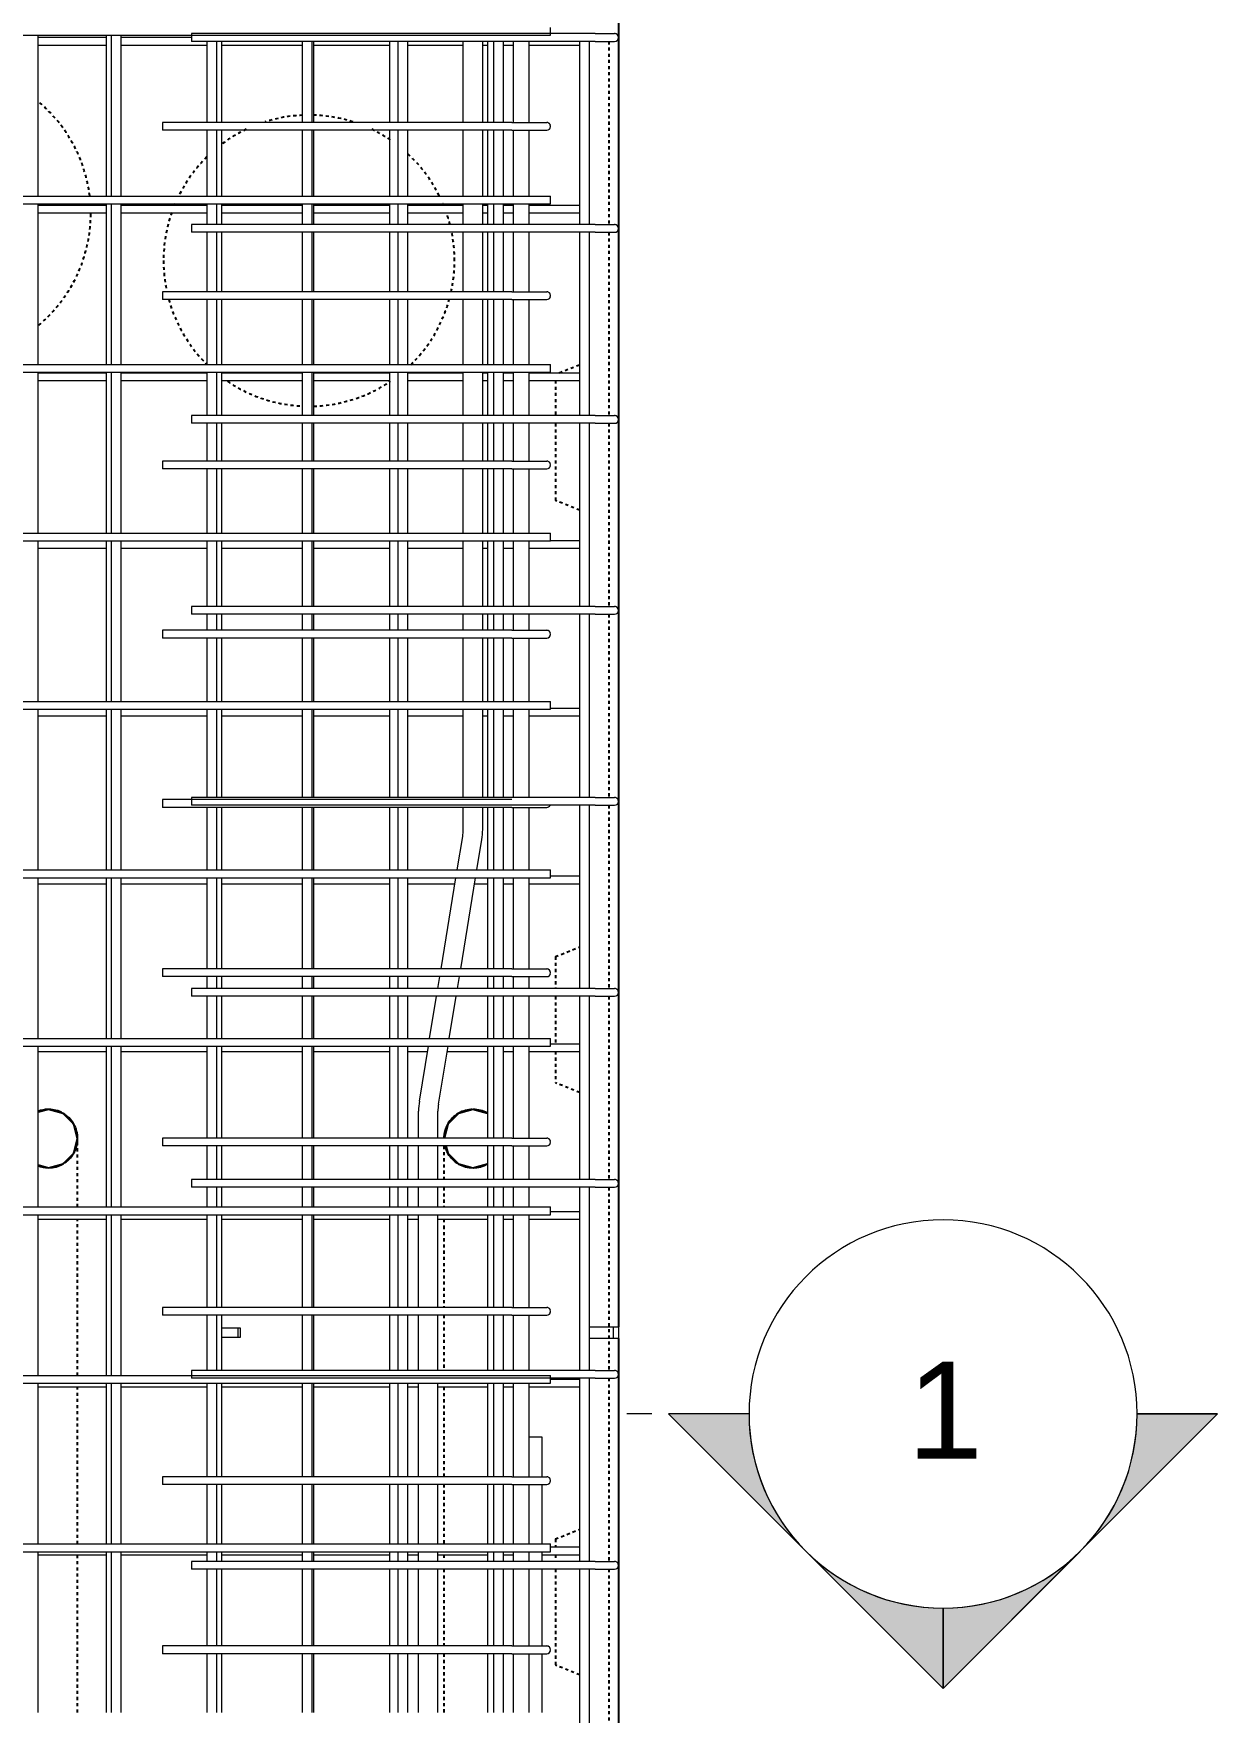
# Model space of a CAD drawing. Header units: millimetres. Extents: x -7118 to 5307, y -2677 to 10400.
# Drawn here: x -3124 to -1904, y -836 to 894 of the extents above; entities that cross this region are included whole.
import ezdxf

# ---------------------------------------------------------------- set-up
doc = ezdxf.new("R2010")
doc.units = ezdxf.units.MM
doc.linetypes.add('Dash', pattern=[6.36, 3.18, -3.18])
for name, color, linetype, lineweight in [('A-GENM', 13, 'Continuous', 18), ('A-WALL', 113, 'Continuous', 25), ('A-WALL-HDLN', 110, 'Dash', 25), ('G-ANNO-SYMB', 111, 'Continuous', 9), ('S-RBAR', 171, 'Continuous', 18)]:
    doc.layers.add(name, color=color, linetype=linetype, lineweight=lineweight)
doc.styles.add('Arial', font='arial.ttf', dxfattribs={"height": 100})

# ---------------------------------------------------------------- blocks, each defined once
blk = doc.blocks.new('RR spread anchor face based - RR-SA-2_5-150-V1-Elevation Front 1')
at = {"layer": 'A-GENM'}
for p, q in [((-2930, 6755), (-2913.7, 6755)), ((-2913.7, 6755), (-2911.2, 6755)), ((-2913.7, 6755), (-2913.7, 6745)), ((-2911.2, 6755), (-2911.2, 6745)), ((-2913.7, 6745), (-2930, 6745)), ((-2911.2, 6745), (-2913.7, 6745))]:
    blk.add_line(p, q, dxfattribs=at)
blk = doc.blocks.new('RR spread anchor face based - RR-SA-4_0-320-1726835-Elevation Front 1')
at = {"layer": 'A-GENM'}
for p, q in [((-2551.2, 6756), (-2526.2, 6756)), ((-2526.2, 6756), (-2521.2, 6756)), ((-2526.2, 6744), (-2526.2, 6756)), ((-2521.2, 6756), (-2521.2, 6744)), ((-2526.2, 6744), (-2551.2, 6744)), ((-2521.2, 6744), (-2526.2, 6744))]:
    blk.add_line(p, q, dxfattribs=at)
blk = doc.blocks.new('Detail View - M_Section Head - Filled SHOP DWG-1002450-Elevation Front 1')
at = {"layer": 'G-ANNO-SYMB'}
h = blk.add_hatch(color=256, dxfattribs=at)
edge = h.paths.add_edge_path()
edge.add_line((-2469.6, -528.7), (-2386.7, -528.7))
edge.add_arc((-2186.7, -528.7), 200, 180, 225)
edge.add_line((-2328.2, -670.1), (-2469.6, -528.7))
h = blk.add_hatch(color=256, dxfattribs=at)
edge = h.paths.add_edge_path()
edge.add_line((-1903.9, -528.7), (-2045.3, -670.1))
edge.add_arc((-2186.7, -528.7), 200, 315, 360)
edge.add_line((-1986.7, -528.7), (-1903.9, -528.7))
h = blk.add_hatch(color=256, dxfattribs=at)
edge = h.paths.add_edge_path()
edge.add_line((-2186.7, -811.5), (-2328.2, -670.1))
edge.add_arc((-2186.7, -528.7), 200, 225, 270)
edge.add_line((-2186.7, -728.7), (-2186.7, -811.5))
h = blk.add_hatch(color=256, dxfattribs=at)
edge = h.paths.add_edge_path()
edge.add_line((-2186.7, -811.5), (-2186.7, -728.7))
edge.add_arc((-2186.7, -528.7), 200, 270, 315)
edge.add_line((-2045.3, -670.1), (-2186.7, -811.5))
for p, q in [((-2186.7, -811.5), (-2469.6, -528.7)), ((-2386.7, -528.7), (-2469.6, -528.7)), ((-2469.6, -528.7), (-2328.2, -670.1)), ((-2386.7, -528.7), (-2469.6, -528.7)), ((-2186.7, -811.5), (-1903.9, -528.7)), ((-2045.3, -670.1), (-1903.9, -528.7)), ((-1986.7, -528.7), (-1903.9, -528.7)), ((-1903.9, -528.7), (-1986.7, -528.7)), ((-2328.2, -670.1), (-2186.7, -811.5)), ((-2186.7, -811.5), (-2045.3, -670.1)), ((-2186.7, -728.7), (-2186.7, -811.5)), ((-2186.7, -811.5), (-2186.7, -728.7))]:
    blk.add_line(p, q, dxfattribs=at)
for start, end in [(360, 180), (180, 360), (180, 225), (315, 0), (225, 270), (270, 315)]:
    blk.add_arc((-2186.7, -528.7), 200, start, end, dxfattribs=at)

msp = doc.modelspace()

# ---------------------------------------------------------------- linework, layer by layer
at = {"layer": 'A-WALL'}
for p, q in [((-2521.19617, 2199), (-2521.19617, -439)), ((-3108.69617, -215), (-3119.41239, -217.87903)), ((-2656.26526, -218.97947), (-2671.19617, -215)), ((-3119.41239, -272.14385), (-3108.69617, -275)), ((-2671.19617, -275), (-2656.16166, -270.96081)), ((-2521.19617, -451), (-2521.19617, -1395))]:
    msp.add_line(p, q, dxfattribs=at)
at = {"layer": 'A-WALL', "flags": 128}
for points in [[(-3078.69617, -245), (-3082.73536, -229.96549), (-3093.76526, -218.97947), (-3108.69617, -215)], [(-2671.19617, -215), (-2686.23068, -219.03919), (-2697.2167, -230.06909), (-2701.07075, -244.52941)], [(-3108.69617, -275), (-3093.66166, -270.96081), (-3082.67564, -259.93091), (-3078.69617, -245)], [(-3078.69617, -250.06082), (-3078.69617, -245.13838), (-3078.69617, -245)], [(-2699.17331, -252.52941), (-2697.15698, -260.03451), (-2686.12708, -271.02053), (-2671.19617, -275)]]:
    msp.add_lwpolyline(points, dxfattribs=at)
at = {"layer": 'A-WALL'}
for centre, start, end in [((-3108.69617, -245), 90.72252687, 111.11914836), ((-3108.69617, -245), 61.01869337, 89.26639009), ((-3108.69617, -245), 30.83105155, 59.6045335), ((-2671.19617, -245), 120.83030229, 149.6053058), ((-2671.19617, -245), 90.72252687, 119.42229601), ((-2671.19617, -245), 61.01869337, 89.26639009), ((-3108.69617, -245), 0.3777518, 29.77056829), ((-2671.19617, -245), 150.6727618, 179.09089334), ((-3108.69617, -245), 330.71898335, 359.57221129), ((-2671.19617, -245), 195, 209.72326815), ((-3108.69617, -245), 248.88085164, 269.26797703), ((-3108.69617, -245), 270.72093746, 299.42390155), ((-3108.69617, -245), 300.81202935, 329.6241405), ((-2671.19617, -245), 210.81300667, 239.62313313), ((-2671.19617, -245), 241.01713814, 269.26797703), ((-2671.19617, -245), 270.72093746, 299.42390155)]:
    msp.add_arc(centre, 30, start, end, dxfattribs=at)
at = {"layer": 'A-WALL-HDLN'}
for p, q in [((-2531.19875, 885.55556), (-2531.19875, 696.77778)), ((-2531.19875, 688.77778), (-2531.19875, 500)), ((-2582.20579, 544.09615), (-2561.19617, 552.5)), ((-2586.19617, 536.09615), (-2586.19617, 500)), ((-2586.19617, 492), (-2586.19617, 412.5)), ((-2531.19875, 492), (-2531.19875, 303.22222)), ((-2561.19617, 402.5), (-2586.19617, 412.5)), ((-2531.19875, 295.22222), (-2531.19875, 106.44444)), ((-2531.19875, 98.44444), (-2531.19875, -90.33333)), ((-2586.19617, -57.5), (-2561.19617, -47.5)), ((-2586.19617, -57.5), (-2586.19617, -90.33333)), ((-2586.19617, -98.33333), (-2586.19617, -147.21154)), ((-2531.19875, -98.33333), (-2531.19875, -287.11111)), ((-2586.19617, -155.21154), (-2586.19617, -187.5)), ((-2561.19617, -197.5), (-2586.19617, -187.5)), ((-2531.19875, -295.11111), (-2531.19875, -483.88889)), ((-3078.69617, -489.01923), (-3078.69617, -328.03846)), ((-2701.19617, -335), (-2701.19617, -418.94118)), ((-2701.19617, -426.94118), (-2701.19617, -483.88889)), ((-3078.69617, -662.61538), (-3078.69617, -500.86538)), ((-2701.19617, -500.86538), (-2701.19617, -593.35294)), ((-2531.19875, -491.88889), (-2531.19875, -680.66667)), ((-2701.19617, -601.35294), (-2701.19617, -662.61538)), ((-2586.19617, -657.5), (-2561.19617, -647.5)), ((-3078.69617, -836.21154), (-3078.69617, -673.69231)), ((-2701.19617, -673.69231), (-2701.19617, -680.66667)), ((-2586.19617, -657.5), (-2586.19617, -665.69231)), ((-2586.19617, -673.69231), (-2586.19617, -680.66667)), ((-2701.19617, -688.66667), (-2701.19617, -767.76471)), ((-2586.19617, -688.66667), (-2586.19617, -787.5)), ((-2531.19875, -688.66667), (-2531.19875, -877.44444)), ((-2701.19617, -775.76471), (-2701.19617, -836.21154)), ((-2561.19617, -797.5), (-2586.19617, -787.5))]:
    msp.add_line(p, q, dxfattribs=at)
at = {"layer": 'A-WALL-HDLN', "flags": 128}
for points in [[(-3078.69617, -315.42308), (-3078.69617, -308.13961), (-3078.69617, -283.7275), (-3078.69617, -263.98882), (-3078.69617, -250.72272), (-3078.69617, -250.06314)], [(-2701.19617, -252.52941), (-2701.19617, -261.03291), (-2701.19617, -279.70613), (-2701.19617, -287.11111)], [(-2701.19617, -295.11111), (-2701.19617, -303.41931), (-2701.19617, -315.42308)], [(-2701.19617, -328.03846), (-2701.19617, -330.01104), (-2701.19617, -335)]]:
    msp.add_lwpolyline(points, dxfattribs=at)
at = {"layer": 'A-WALL-HDLN'}
for centre, start, end in [((-3215.17501, 708.12044), 6.96757255, 49.97491665), ((-2840.17501, 659.59764), 92.57183601, 107.54787353), ((-2840.17501, 659.59764), 72.45212647, 88.11809244), ((-2840.17501, 659.59764), 115.55584767, 127.16150737), ((-2840.17501, 659.59764), 55.98108874, 64.44415233), ((-2840.17501, 659.59764), 134.56314405, 153.50101972), ((-2840.17501, 659.59764), 26.49898028, 47.03641865), ((-3215.17501, 708.12044), 3.4010772, 3.87660991), ((-2840.17501, 659.59764), 160.64535217, 180), ((-2840.17501, 659.59764), 156.81803122, 157.32834068), ((-2840.17501, 659.59764), 22.67165932, 23.18196878), ((-2840.17501, 659.59764), 14.36530253, 19.35464783), ((-3215.17501, 708.12044), 310.02508335, 0), ((-3215.17501, 708.12044), 0, 0.31011455), ((-2840.17501, 659.59764), 0, 11.27433988), ((-2840.17501, 659.59764), 180, 192.39021154), ((-2840.17501, 659.59764), 347.60978846, 0), ((-2840.17501, 659.59764), 195.5163635, 225.43685595), ((-2840.17501, 659.59764), 314.38715209, 344.4836365), ((-2840.17501, 659.59764), 235.9713183, 267.42816399), ((-2840.17501, 659.59764), 271.88190756, 304.01891126)]:
    msp.add_arc(centre, 150, start, end, dxfattribs=at)
at = {"layer": 'G-ANNO-SYMB'}
msp.add_line((-2486.73484, -528.69153), (-2512.47038, -528.69153), dxfattribs=at)
at = {"layer": 'S-RBAR'}
for p, q in [((-2591.19617, 891.75), (-2591.19617, 899.75)), ((-4226.19617, 891.75), (-2591.19617, 891.75)), ((-3119.41239, 726.15385), (-3119.41239, 891.75)), ((-3119.41239, 889.75), (-3049.08468, 889.75)), ((-3049.08468, 726.15385), (-3049.08468, 891.75)), ((-3043.84113, 726.15385), (-3043.84113, 891.75)), ((-3033.84113, 726.15385), (-3033.84113, 891.75)), ((-3033.84113, 889.75), (-2961.19617, 889.75)), ((-2545.19617, 893.55556), (-2961.19617, 893.55556)), ((-2961.19617, 893.55556), (-2961.19617, 885.55556)), ((-2545.19617, 885.55556), (-2961.19617, 885.55556)), ((-2945.33627, 801.94118), (-2945.33627, 885.55556)), ((-2935.33627, 801.94118), (-2935.33627, 885.55556)), ((-2930.00698, 801.94118), (-2930.00698, 885.55556)), ((-2846.83141, 801.94118), (-2846.83141, 885.55556)), ((-2836.83141, 801.94118), (-2836.83141, 885.55556)), ((-2835.30428, 801.94118), (-2835.30428, 885.55556)), ((-2756.85157, 801.94118), (-2756.85157, 885.55556)), ((-2748.32656, 801.94118), (-2748.32656, 885.55556)), ((-2738.32656, 801.94118), (-2738.32656, 885.55556)), ((-2681.19617, 801.94118), (-2681.19617, 885.55556)), ((-2661.19617, 801.94118), (-2661.19617, 885.55556)), ((-2655.89887, 801.94118), (-2655.89887, 885.55556)), ((-2649.8217, 801.94118), (-2649.8217, 885.55556)), ((-2639.8217, 801.94118), (-2639.8217, 885.55556)), ((-2629.45036, 801.94118), (-2629.45036, 885.55556)), ((-2613.45036, 801.94118), (-2613.45036, 885.55556)), ((-2561.19617, 696.77778), (-2561.19617, 885.55556)), ((-2551.19617, 696.77778), (-2551.19617, 885.55556)), ((-2545.19617, 893.55556), (-2525.19617, 893.55556)), ((-2545.19617, 885.55556), (-2525.19617, 885.55556)), ((-3119.41239, 881.75), (-3049.08468, 881.75)), ((-3033.84113, 881.75), (-2945.33627, 881.75)), ((-2930.00698, 881.75), (-2846.83141, 881.75)), ((-2835.30428, 881.75), (-2756.85157, 881.75)), ((-2738.32656, 881.75), (-2681.19617, 881.75)), ((-2661.19617, 881.75), (-2655.89887, 881.75)), ((-2639.8217, 881.75), (-2629.45036, 881.75)), ((-2613.45036, 881.75), (-2561.19617, 881.75)), ((-2631.19617, 801.94118), (-2991.19617, 801.94118)), ((-2991.19617, 801.94118), (-2991.19617, 793.94118)), ((-2631.19617, 801.94118), (-2595.19617, 801.94118)), ((-2631.19617, 793.94118), (-2991.19617, 793.94118)), ((-2945.33627, 726.15385), (-2945.33627, 793.94118)), ((-2935.33627, 726.15385), (-2935.33627, 793.94118)), ((-2930.00698, 726.15385), (-2930.00698, 793.94118)), ((-2846.83141, 726.15385), (-2846.83141, 793.94118)), ((-2836.83141, 726.15385), (-2836.83141, 793.94118)), ((-2835.30428, 726.15385), (-2835.30428, 793.94118)), ((-2756.85157, 726.15385), (-2756.85157, 793.94118)), ((-2748.32656, 726.15385), (-2748.32656, 793.94118)), ((-2738.32656, 726.15385), (-2738.32656, 793.94118)), ((-2681.19617, 726.15385), (-2681.19617, 793.94118)), ((-2661.19617, 726.15385), (-2661.19617, 793.94118)), ((-2655.89887, 726.15385), (-2655.89887, 793.94118)), ((-2649.8217, 726.15385), (-2649.8217, 793.94118)), ((-2639.8217, 726.15385), (-2639.8217, 793.94118)), ((-2631.19617, 793.94118), (-2595.19617, 793.94118)), ((-2629.45036, 726.15385), (-2629.45036, 793.48108)), ((-2613.45036, 726.15385), (-2613.45036, 793.48108)), ((-4226.19617, 726.15385), (-2591.19617, 726.15385)), ((-4226.19617, 718.15385), (-2591.19617, 718.15385)), ((-3119.41239, 552.55769), (-3119.41239, 718.15385)), ((-3119.41239, 716.92308), (-3049.08468, 716.92308)), ((-3049.08468, 552.55769), (-3049.08468, 718.15385)), ((-3043.84113, 552.55769), (-3043.84113, 718.15385)), ((-3033.84113, 552.55769), (-3033.84113, 718.15385)), ((-3033.84113, 716.92308), (-2945.33627, 716.92308)), ((-2945.33627, 696.77778), (-2945.33627, 718.15385)), ((-2935.33627, 696.77778), (-2935.33627, 718.15385)), ((-2930.00698, 696.77778), (-2930.00698, 718.15385)), ((-2930.00698, 716.92308), (-2846.83141, 716.92308)), ((-2846.83141, 696.77778), (-2846.83141, 718.15385)), ((-2836.83141, 696.77778), (-2836.83141, 718.15385)), ((-2835.30428, 696.77778), (-2835.30428, 718.15385)), ((-2835.30428, 716.92308), (-2756.85157, 716.92308)), ((-2756.85157, 696.77778), (-2756.85157, 718.15385)), ((-2748.32656, 696.77778), (-2748.32656, 718.15385)), ((-2738.32656, 696.77778), (-2738.32656, 718.15385)), ((-2738.32656, 716.92308), (-2681.19617, 716.92308)), ((-2681.19617, 696.77778), (-2681.19617, 718.15385)), ((-2661.19617, 696.77778), (-2661.19617, 718.15385)), ((-2661.19617, 716.92308), (-2655.89887, 716.92308)), ((-2655.89887, 696.77778), (-2655.89887, 718.15385)), ((-2649.8217, 696.77778), (-2649.8217, 718.15385)), ((-2639.8217, 696.77778), (-2639.8217, 718.15385)), ((-2639.8217, 716.92308), (-2629.45036, 716.92308)), ((-2629.45036, 696.77778), (-2629.45036, 718.15385)), ((-2613.45036, 696.77778), (-2613.45036, 718.15385)), ((-2613.45036, 716.92308), (-2561.19617, 716.92308)), ((-2591.19617, 718.15385), (-2591.19617, 726.15385)), ((-3119.41239, 708.92308), (-3049.08468, 708.92308)), ((-3033.84113, 708.92308), (-2945.33627, 708.92308)), ((-2545.19617, 696.77778), (-2961.19617, 696.77778)), ((-2961.19617, 696.77778), (-2961.19617, 688.77778)), ((-2930.00698, 708.92308), (-2846.83141, 708.92308)), ((-2835.30428, 708.92308), (-2756.85157, 708.92308)), ((-2738.32656, 708.92308), (-2681.19617, 708.92308)), ((-2661.19617, 708.92308), (-2655.89887, 708.92308)), ((-2639.8217, 708.92308), (-2629.45036, 708.92308)), ((-2613.45036, 708.92308), (-2561.19617, 708.92308)), ((-2545.19617, 696.77778), (-2525.19617, 696.77778)), ((-2545.19617, 688.77778), (-2961.19617, 688.77778)), ((-2945.33627, 627.52941), (-2945.33627, 688.77778)), ((-2935.33627, 627.52941), (-2935.33627, 688.77778)), ((-2930.00698, 627.52941), (-2930.00698, 688.77778)), ((-2846.83141, 627.52941), (-2846.83141, 688.77778)), ((-2836.83141, 627.52941), (-2836.83141, 688.77778)), ((-2835.30428, 627.52941), (-2835.30428, 688.77778)), ((-2756.85157, 627.52941), (-2756.85157, 688.77778)), ((-2748.32656, 627.52941), (-2748.32656, 688.77778)), ((-2738.32656, 627.52941), (-2738.32656, 688.77778)), ((-2681.19617, 627.52941), (-2681.19617, 688.77778)), ((-2661.19617, 627.52941), (-2661.19617, 688.77778)), ((-2655.89887, 627.52941), (-2655.89887, 688.77778)), ((-2649.8217, 627.52941), (-2649.8217, 688.77778)), ((-2639.8217, 627.52941), (-2639.8217, 688.77778)), ((-2629.45036, 627.52941), (-2629.45036, 688.77778)), ((-2613.45036, 627.52941), (-2613.45036, 688.77778)), ((-2561.19617, 500), (-2561.19617, 688.77778)), ((-2551.19617, 500), (-2551.19617, 688.77778)), ((-2545.19617, 688.77778), (-2525.19617, 688.77778)), ((-2631.19617, 627.52941), (-2991.19617, 627.52941)), ((-2991.19617, 627.52941), (-2991.19617, 619.52941)), ((-2631.19617, 627.52941), (-2595.19617, 627.52941)), ((-2631.19617, 619.52941), (-2991.19617, 619.52941)), ((-2945.33627, 552.55769), (-2945.33627, 619.52941)), ((-2935.33627, 552.55769), (-2935.33627, 619.52941)), ((-2930.00698, 552.55769), (-2930.00698, 619.52941)), ((-2846.83141, 552.55769), (-2846.83141, 619.52941)), ((-2836.83141, 552.55769), (-2836.83141, 619.52941)), ((-2835.30428, 552.55769), (-2835.30428, 619.52941)), ((-2756.85157, 552.55769), (-2756.85157, 619.52941)), ((-2748.32656, 552.55769), (-2748.32656, 619.52941)), ((-2738.32656, 552.55769), (-2738.32656, 619.52941)), ((-2681.19617, 552.55769), (-2681.19617, 619.52941)), ((-2661.19617, 552.55769), (-2661.19617, 619.52941)), ((-2655.89887, 552.55769), (-2655.89887, 619.52941)), ((-2649.8217, 552.55769), (-2649.8217, 619.52941)), ((-2639.8217, 552.55769), (-2639.8217, 619.52941)), ((-2631.19617, 619.52941), (-2595.19617, 619.52941)), ((-2629.45036, 552.55769), (-2629.45036, 619.52941)), ((-2613.45036, 552.55769), (-2613.45036, 619.52941)), ((-4226.19617, 552.55769), (-2591.19617, 552.55769)), ((-4226.19617, 544.55769), (-2591.19617, 544.55769)), ((-3119.41239, 378.96154), (-3119.41239, 544.55769)), ((-3119.41239, 544.09615), (-3049.08468, 544.09615)), ((-3049.08468, 378.96154), (-3049.08468, 544.55769)), ((-3043.84113, 378.96154), (-3043.84113, 544.55769)), ((-3033.84113, 378.96154), (-3033.84113, 544.55769)), ((-3033.84113, 544.09615), (-2945.33627, 544.09615)), ((-2945.33627, 500), (-2945.33627, 544.55769)), ((-2935.33627, 500), (-2935.33627, 544.55769)), ((-2930.00698, 500), (-2930.00698, 544.55769)), ((-2930.00698, 544.09615), (-2846.83141, 544.09615)), ((-2846.83141, 500), (-2846.83141, 544.55769)), ((-2836.83141, 500), (-2836.83141, 544.55769)), ((-2835.30428, 500), (-2835.30428, 544.55769)), ((-2835.30428, 544.09615), (-2756.85157, 544.09615)), ((-2756.85157, 500), (-2756.85157, 544.55769)), ((-2748.32656, 500), (-2748.32656, 544.55769)), ((-2738.32656, 500), (-2738.32656, 544.55769)), ((-2738.32656, 544.09615), (-2681.19617, 544.09615)), ((-2681.19617, 500), (-2681.19617, 544.55769)), ((-2661.19617, 500), (-2661.19617, 544.55769)), ((-2661.19617, 544.09615), (-2655.89887, 544.09615)), ((-2655.89887, 500), (-2655.89887, 544.55769)), ((-2649.8217, 500), (-2649.8217, 544.55769)), ((-2639.8217, 500), (-2639.8217, 544.55769)), ((-2639.8217, 544.09615), (-2629.45036, 544.09615)), ((-2629.45036, 500), (-2629.45036, 544.55769)), ((-2613.45036, 500), (-2613.45036, 544.55769)), ((-2613.45036, 544.09615), (-2561.19617, 544.09615)), ((-2591.19617, 544.55769), (-2591.19617, 552.55769)), ((-3119.41239, 536.09615), (-3049.08468, 536.09615)), ((-3033.84113, 536.09615), (-2945.33627, 536.09615)), ((-2930.00698, 536.09615), (-2846.83141, 536.09615)), ((-2835.30428, 536.09615), (-2756.85157, 536.09615)), ((-2738.32656, 536.09615), (-2681.19617, 536.09615)), ((-2661.19617, 536.09615), (-2655.89887, 536.09615)), ((-2639.8217, 536.09615), (-2629.45036, 536.09615)), ((-2613.45036, 536.09615), (-2561.19617, 536.09615)), ((-2545.19617, 500), (-2961.19617, 500)), ((-2961.19617, 500), (-2961.19617, 492)), ((-2545.19617, 492), (-2961.19617, 492)), ((-2945.33627, 453.11765), (-2945.33627, 492)), ((-2935.33627, 453.11765), (-2935.33627, 492)), ((-2930.00698, 453.11765), (-2930.00698, 492)), ((-2846.83141, 453.11765), (-2846.83141, 492)), ((-2836.83141, 453.11765), (-2836.83141, 492)), ((-2835.30428, 453.11765), (-2835.30428, 492)), ((-2756.85157, 453.11765), (-2756.85157, 492)), ((-2748.32656, 453.11765), (-2748.32656, 492)), ((-2738.32656, 453.11765), (-2738.32656, 492)), ((-2681.19617, 453.11765), (-2681.19617, 492)), ((-2661.19617, 453.11765), (-2661.19617, 492)), ((-2655.89887, 453.11765), (-2655.89887, 492)), ((-2649.8217, 453.11765), (-2649.8217, 492)), ((-2639.8217, 453.11765), (-2639.8217, 492)), ((-2629.45036, 453.11765), (-2629.45036, 492)), ((-2613.45036, 453.11765), (-2613.45036, 492)), ((-2561.19617, 303.22222), (-2561.19617, 492)), ((-2551.19617, 303.22222), (-2551.19617, 492)), ((-2545.19617, 500), (-2525.19617, 500)), ((-2545.19617, 492), (-2525.19617, 492)), ((-2631.19617, 453.11765), (-2991.19617, 453.11765)), ((-2991.19617, 453.11765), (-2991.19617, 445.11765)), ((-2631.19617, 453.11765), (-2595.19617, 453.11765)), ((-2631.19617, 445.11765), (-2991.19617, 445.11765)), ((-2945.33627, 378.96154), (-2945.33627, 445.11765)), ((-2935.33627, 378.96154), (-2935.33627, 445.11765)), ((-2930.00698, 378.96154), (-2930.00698, 445.11765)), ((-2846.83141, 378.96154), (-2846.83141, 445.11765)), ((-2836.83141, 378.96154), (-2836.83141, 445.11765)), ((-2835.30428, 378.96154), (-2835.30428, 445.11765)), ((-2756.85157, 378.96154), (-2756.85157, 445.11765)), ((-2748.32656, 378.96154), (-2748.32656, 445.11765)), ((-2738.32656, 378.96154), (-2738.32656, 445.11765)), ((-2681.19617, 378.96154), (-2681.19617, 445.11765)), ((-2661.19617, 378.96154), (-2661.19617, 445.11765)), ((-2655.89887, 378.96154), (-2655.89887, 445.11765)), ((-2649.8217, 378.96154), (-2649.8217, 445.11765)), ((-2639.8217, 378.96154), (-2639.8217, 445.11765)), ((-2631.19617, 445.11765), (-2595.19617, 445.11765)), ((-2629.45036, 378.96154), (-2629.45036, 445.11765)), ((-2613.45036, 378.96154), (-2613.45036, 445.11765)), ((-4226.19617, 378.96154), (-2591.19617, 378.96154)), ((-4226.19617, 370.96154), (-2591.19617, 370.96154)), ((-3119.41239, 205.36538), (-3119.41239, 370.96154)), ((-3119.41239, 363.26923), (-3049.08468, 363.26923)), ((-3049.08468, 205.36538), (-3049.08468, 370.96154)), ((-3043.84113, 205.36538), (-3043.84113, 370.96154)), ((-3033.84113, 205.36538), (-3033.84113, 370.96154)), ((-3033.84113, 363.26923), (-2945.33627, 363.26923)), ((-2945.33627, 303.22222), (-2945.33627, 370.96154)), ((-2935.33627, 303.22222), (-2935.33627, 370.96154)), ((-2930.00698, 303.22222), (-2930.00698, 370.96154)), ((-2930.00698, 363.26923), (-2846.83141, 363.26923)), ((-2846.83141, 303.22222), (-2846.83141, 370.96154)), ((-2836.83141, 303.22222), (-2836.83141, 370.96154)), ((-2835.30428, 303.22222), (-2835.30428, 370.96154)), ((-2835.30428, 363.26923), (-2756.85157, 363.26923)), ((-2756.85157, 303.22222), (-2756.85157, 370.96154)), ((-2748.32656, 303.22222), (-2748.32656, 370.96154)), ((-2738.32656, 303.22222), (-2738.32656, 370.96154)), ((-2738.32656, 363.26923), (-2681.19617, 363.26923)), ((-2681.19617, 303.22222), (-2681.19617, 370.96154)), ((-2661.19617, 303.22222), (-2661.19617, 370.96154)), ((-2661.19617, 363.26923), (-2655.89887, 363.26923)), ((-2655.89887, 303.22222), (-2655.89887, 370.96154)), ((-2649.8217, 303.22222), (-2649.8217, 370.96154)), ((-2639.8217, 303.22222), (-2639.8217, 370.96154)), ((-2639.8217, 363.26923), (-2629.45036, 363.26923)), ((-2629.45036, 303.22222), (-2629.45036, 370.96154)), ((-2613.45036, 303.22222), (-2613.45036, 370.96154)), ((-2613.45036, 363.26923), (-2561.19617, 363.26923)), ((-2591.19617, 370.96154), (-2591.19617, 378.96154)), ((-2591.19617, 371.26923), (-2561.19617, 371.26923)), ((-2545.19617, 303.22222), (-2961.19617, 303.22222)), ((-2961.19617, 303.22222), (-2961.19617, 295.22222)), ((-2545.19617, 295.22222), (-2961.19617, 295.22222)), ((-2945.33627, 278.70588), (-2945.33627, 295.22222)), ((-2935.33627, 278.70588), (-2935.33627, 295.22222)), ((-2930.00698, 278.70588), (-2930.00698, 295.22222)), ((-2846.83141, 278.70588), (-2846.83141, 295.22222)), ((-2836.83141, 278.70588), (-2836.83141, 295.22222)), ((-2835.30428, 278.70588), (-2835.30428, 295.22222)), ((-2756.85157, 278.70588), (-2756.85157, 295.22222)), ((-2748.32656, 278.70588), (-2748.32656, 295.22222)), ((-2738.32656, 278.70588), (-2738.32656, 295.22222)), ((-2681.19617, 278.70588), (-2681.19617, 295.22222)), ((-2661.19617, 278.70588), (-2661.19617, 295.22222)), ((-2655.89887, 278.70588), (-2655.89887, 295.22222)), ((-2649.8217, 278.70588), (-2649.8217, 295.22222)), ((-2639.8217, 278.70588), (-2639.8217, 295.22222)), ((-2629.45036, 278.70588), (-2629.45036, 295.22222)), ((-2613.45036, 278.70588), (-2613.45036, 295.22222)), ((-2561.19617, 106.44444), (-2561.19617, 295.22222)), ((-2551.19617, 106.44444), (-2551.19617, 295.22222)), ((-2545.19617, 303.22222), (-2525.19617, 303.22222)), ((-2545.19617, 295.22222), (-2525.19617, 295.22222)), ((-2631.19617, 278.70588), (-2991.19617, 278.70588)), ((-2991.19617, 278.70588), (-2991.19617, 270.70588)), ((-2631.19617, 278.70588), (-2595.19617, 278.70588)), ((-2631.19617, 270.70588), (-2991.19617, 270.70588)), ((-2945.33627, 205.36538), (-2945.33627, 270.70588)), ((-2935.33627, 205.36538), (-2935.33627, 270.70588)), ((-2930.00698, 205.36538), (-2930.00698, 270.70588)), ((-2846.83141, 205.36538), (-2846.83141, 270.70588)), ((-2836.83141, 205.36538), (-2836.83141, 270.70588)), ((-2835.30428, 205.36538), (-2835.30428, 270.70588)), ((-2756.85157, 205.36538), (-2756.85157, 270.70588)), ((-2748.32656, 205.36538), (-2748.32656, 270.70588)), ((-2738.32656, 205.36538), (-2738.32656, 270.70588)), ((-2681.19617, 205.36538), (-2681.19617, 270.70588)), ((-2661.19617, 205.36538), (-2661.19617, 270.70588)), ((-2655.89887, 205.36538), (-2655.89887, 270.70588)), ((-2649.8217, 205.36538), (-2649.8217, 270.70588)), ((-2639.8217, 205.36538), (-2639.8217, 270.70588)), ((-2631.19617, 270.70588), (-2595.19617, 270.70588)), ((-2629.45036, 205.36538), (-2629.45036, 270.70588)), ((-2613.45036, 205.36538), (-2613.45036, 270.70588)), ((-4226.19617, 205.36538), (-2591.19617, 205.36538)), ((-4226.19617, 197.36538), (-2591.19617, 197.36538)), ((-3119.41239, 31.76923), (-3119.41239, 197.36538)), ((-3119.41239, 190.44231), (-3049.08468, 190.44231)), ((-3049.08468, 31.76923), (-3049.08468, 197.36538)), ((-3043.84113, 31.76923), (-3043.84113, 197.36538)), ((-3033.84113, 31.76923), (-3033.84113, 197.36538)), ((-3033.84113, 190.44231), (-2945.33627, 190.44231)), ((-2945.33627, 106.44444), (-2945.33627, 197.36538)), ((-2935.33627, 106.44444), (-2935.33627, 197.36538)), ((-2930.00698, 106.44444), (-2930.00698, 197.36538)), ((-2930.00698, 190.44231), (-2846.83141, 190.44231)), ((-2846.83141, 106.44444), (-2846.83141, 197.36538)), ((-2836.83141, 106.44444), (-2836.83141, 197.36538)), ((-2835.30428, 106.44444), (-2835.30428, 197.36538)), ((-2835.30428, 190.44231), (-2756.85157, 190.44231)), ((-2756.85157, 106.44444), (-2756.85157, 197.36538)), ((-2748.32656, 106.44444), (-2748.32656, 197.36538)), ((-2738.32656, 106.44444), (-2738.32656, 197.36538)), ((-2738.32656, 190.44231), (-2681.19617, 190.44231)), ((-2681.19617, 106.44444), (-2681.19617, 197.36538)), ((-2661.19617, 106.44444), (-2661.19617, 197.36538)), ((-2661.19617, 190.44231), (-2655.89887, 190.44231)), ((-2655.89887, 106.44444), (-2655.89887, 197.36538)), ((-2649.8217, 106.44444), (-2649.8217, 197.36538)), ((-2639.8217, 106.44444), (-2639.8217, 197.36538)), ((-2639.8217, 190.44231), (-2629.45036, 190.44231)), ((-2629.45036, 106.44444), (-2629.45036, 197.36538)), ((-2613.45036, 106.44444), (-2613.45036, 197.36538)), ((-2613.45036, 190.44231), (-2561.19617, 190.44231)), ((-2591.19617, 197.36538), (-2591.19617, 205.36538)), ((-2591.19617, 198.44231), (-2561.19617, 198.44231)), ((-2631.19617, 104.29412), (-2991.19617, 104.29412)), ((-2991.19617, 104.29412), (-2991.19617, 96.29412)), ((-2545.19617, 106.44444), (-2961.19617, 106.44444)), ((-2961.19617, 106.44444), (-2961.19617, 98.44444)), ((-2545.19617, 106.44444), (-2525.19617, 106.44444)), ((-2631.19617, 96.29412), (-2991.19617, 96.29412)), ((-2545.19617, 98.44444), (-2961.19617, 98.44444)), ((-2945.33627, 31.76923), (-2945.33627, 96.29412)), ((-2935.33627, 31.76923), (-2935.33627, 96.29412)), ((-2930.00698, 31.76923), (-2930.00698, 96.29412)), ((-2846.83141, 31.76923), (-2846.83141, 96.29412)), ((-2836.83141, 31.76923), (-2836.83141, 96.29412)), ((-2835.30428, 31.76923), (-2835.30428, 96.29412)), ((-2756.85157, 31.76923), (-2756.85157, 96.29412)), ((-2748.32656, 31.76923), (-2748.32656, 96.29412)), ((-2738.32656, 31.76923), (-2738.32656, 96.29412)), ((-2681.19617, 73.54951), (-2681.19617, 96.29412)), ((-2661.19617, 73.54951), (-2661.19617, 96.29412)), ((-2655.89887, 31.76923), (-2655.89887, 96.29412)), ((-2649.8217, 31.76923), (-2649.8217, 96.29412)), ((-2639.8217, 31.76923), (-2639.8217, 96.29412)), ((-2631.19617, 96.29412), (-2595.19617, 96.29412)), ((-2629.45036, 31.76923), (-2629.45036, 96.29412)), ((-2613.45036, 31.76923), (-2613.45036, 96.29412)), ((-2561.19617, -90.33333), (-2561.19617, 98.44444)), ((-2551.19617, -90.33333), (-2551.19617, 98.44444)), ((-2545.19617, 98.44444), (-2525.19617, 98.44444)), ((-2687.44156, 31.76923), (-2681.78827, 66.2736)), ((-2667.17489, 31.76923), (-2662.05143, 63.03987)), ((-4226.19617, 31.76923), (-2591.19617, 31.76923)), ((-4226.19617, 23.76923), (-2591.19617, 23.76923)), ((-3119.41239, -141.82692), (-3119.41239, 23.76923)), ((-3119.41239, 17.61538), (-3049.08468, 17.61538)), ((-3049.08468, -141.82692), (-3049.08468, 23.76923)), ((-3043.84113, -141.82692), (-3043.84113, 23.76923)), ((-3033.84113, -141.82692), (-3033.84113, 23.76923)), ((-3033.84113, 17.61538), (-2945.33627, 17.61538)), ((-2945.33627, -70.11765), (-2945.33627, 23.76923)), ((-2935.33627, -70.11765), (-2935.33627, 23.76923)), ((-2930.00698, -70.11765), (-2930.00698, 23.76923)), ((-2930.00698, 17.61538), (-2846.83141, 17.61538)), ((-2846.83141, -70.11765), (-2846.83141, 23.76923)), ((-2836.83141, -70.11765), (-2836.83141, 23.76923)), ((-2835.30428, -70.11765), (-2835.30428, 23.76923)), ((-2835.30428, 17.61538), (-2756.85157, 17.61538)), ((-2756.85157, -70.11765), (-2756.85157, 23.76923)), ((-2748.32656, -70.11765), (-2748.32656, 23.76923)), ((-2738.32656, -70.11765), (-2738.32656, 23.76923)), ((-2738.32656, 17.61538), (-2689.76056, 17.61538)), ((-2704.13497, -70.11765), (-2688.7523, 23.76923)), ((-2683.8683, -70.11765), (-2668.48563, 23.76923)), ((-2669.4939, 17.61538), (-2655.89887, 17.61538)), ((-2655.89887, -70.11765), (-2655.89887, 23.76923)), ((-2649.8217, -70.11765), (-2649.8217, 23.76923)), ((-2639.8217, -70.11765), (-2639.8217, 23.76923)), ((-2639.8217, 17.61538), (-2629.45036, 17.61538)), ((-2629.45036, -70.11765), (-2629.45036, 23.76923)), ((-2613.45036, -70.11765), (-2613.45036, 23.76923)), ((-2613.45036, 17.61538), (-2561.19617, 17.61538)), ((-2591.19617, 23.76923), (-2591.19617, 31.76923)), ((-2591.19617, 25.61538), (-2561.19617, 25.61538)), ((-2631.19617, -70.11765), (-2991.19617, -70.11765)), ((-2991.19617, -70.11765), (-2991.19617, -78.11765)), ((-2631.19617, -78.11765), (-2991.19617, -78.11765)), ((-2945.33627, -90.33333), (-2945.33627, -78.11765)), ((-2935.33627, -90.33333), (-2935.33627, -78.11765)), ((-2930.00698, -90.33333), (-2930.00698, -78.11765)), ((-2846.83141, -90.33333), (-2846.83141, -78.11765)), ((-2836.83141, -90.33333), (-2836.83141, -78.11765)), ((-2835.30428, -90.33333), (-2835.30428, -78.11765)), ((-2756.85157, -90.33333), (-2756.85157, -78.11765)), ((-2748.32656, -90.33333), (-2748.32656, -78.11765)), ((-2738.32656, -90.33333), (-2738.32656, -78.11765)), ((-2707.44716, -90.33333), (-2705.44571, -78.11765)), ((-2687.18049, -90.33333), (-2685.17904, -78.11765)), ((-2655.89887, -90.33333), (-2655.89887, -78.11765)), ((-2649.8217, -90.33333), (-2649.8217, -78.11765)), ((-2639.8217, -90.33333), (-2639.8217, -78.11765)), ((-2631.19617, -70.11765), (-2595.19617, -70.11765)), ((-2631.19617, -78.11765), (-2595.19617, -78.11765)), ((-2629.45036, -90.33333), (-2629.45036, -78.11765)), ((-2613.45036, -90.33333), (-2613.45036, -78.11765)), ((-2545.19617, -90.33333), (-2961.19617, -90.33333)), ((-2961.19617, -90.33333), (-2961.19617, -98.33333)), ((-2545.19617, -98.33333), (-2961.19617, -98.33333)), ((-2945.33627, -141.82692), (-2945.33627, -98.33333)), ((-2935.33627, -141.82692), (-2935.33627, -98.33333)), ((-2930.00698, -141.82692), (-2930.00698, -98.33333)), ((-2846.83141, -141.82692), (-2846.83141, -98.33333)), ((-2836.83141, -141.82692), (-2836.83141, -98.33333)), ((-2835.30428, -141.82692), (-2835.30428, -98.33333)), ((-2756.85157, -141.82692), (-2756.85157, -98.33333)), ((-2748.32656, -141.82692), (-2748.32656, -98.33333)), ((-2738.32656, -141.82692), (-2738.32656, -98.33333)), ((-2715.884, -141.82692), (-2708.7579, -98.33333)), ((-2695.61733, -141.82692), (-2688.49123, -98.33333)), ((-2655.89887, -141.82692), (-2655.89887, -98.33333)), ((-2649.8217, -141.82692), (-2649.8217, -98.33333)), ((-2639.8217, -141.82692), (-2639.8217, -98.33333)), ((-2629.45036, -141.82692), (-2629.45036, -98.33333)), ((-2613.45036, -141.82692), (-2613.45036, -98.33333)), ((-2561.19617, -287.11111), (-2561.19617, -98.33333)), ((-2551.19617, -287.11111), (-2551.19617, -98.33333)), ((-2545.19617, -90.33333), (-2525.19617, -90.33333)), ((-2545.19617, -98.33333), (-2525.19617, -98.33333)), ((-4226.19617, -141.82692), (-2591.19617, -141.82692)), ((-4226.19617, -149.82692), (-2591.19617, -149.82692)), ((-3119.41239, -315.42308), (-3119.41239, -149.82692)), ((-3119.41239, -155.21154), (-3049.08468, -155.21154)), ((-3049.08468, -315.42308), (-3049.08468, -149.82692)), ((-3043.84113, -315.42308), (-3043.84113, -149.82692)), ((-3033.84113, -315.42308), (-3033.84113, -149.82692)), ((-3033.84113, -155.21154), (-2945.33627, -155.21154)), ((-2945.33627, -244.52941), (-2945.33627, -149.82692)), ((-2935.33627, -244.52941), (-2935.33627, -149.82692)), ((-2930.00698, -244.52941), (-2930.00698, -149.82692)), ((-2930.00698, -155.21154), (-2846.83141, -155.21154)), ((-2846.83141, -244.52941), (-2846.83141, -149.82692)), ((-2836.83141, -244.52941), (-2836.83141, -149.82692)), ((-2835.30428, -244.52941), (-2835.30428, -149.82692)), ((-2835.30428, -155.21154), (-2756.85157, -155.21154)), ((-2756.85157, -244.52941), (-2756.85157, -149.82692)), ((-2748.32656, -244.52941), (-2748.32656, -149.82692)), ((-2738.32656, -244.52941), (-2738.32656, -149.82692)), ((-2738.32656, -155.21154), (-2718.07697, -155.21154)), ((-2726.44091, -206.26017), (-2717.19474, -149.82692)), ((-2706.70407, -209.4939), (-2696.92807, -149.82692)), ((-2697.8103, -155.21154), (-2655.89887, -155.21154)), ((-2655.89887, -244.52941), (-2655.89887, -149.82692)), ((-2649.8217, -244.52941), (-2649.8217, -149.82692)), ((-2639.8217, -244.52941), (-2639.8217, -149.82692)), ((-2639.8217, -155.21154), (-2629.45036, -155.21154)), ((-2629.45036, -244.52941), (-2629.45036, -149.82692)), ((-2613.45036, -244.52941), (-2613.45036, -149.82692)), ((-2613.45036, -155.21154), (-2561.19617, -155.21154)), ((-2591.19617, -149.82692), (-2591.19617, -141.82692)), ((-2591.19617, -147.21154), (-2561.19617, -147.21154)), ((-2727.29617, -244.52941), (-2727.29617, -216.76981)), ((-2707.29617, -244.52941), (-2707.29617, -216.76981)), ((-2631.19617, -244.52941), (-2991.19617, -244.52941)), ((-2991.19617, -244.52941), (-2991.19617, -252.52941)), ((-2631.19617, -252.52941), (-2991.19617, -252.52941)), ((-2945.33627, -287.11111), (-2945.33627, -252.52941)), ((-2935.33627, -287.11111), (-2935.33627, -252.52941)), ((-2930.00698, -287.11111), (-2930.00698, -252.52941)), ((-2846.83141, -287.11111), (-2846.83141, -252.52941)), ((-2836.83141, -287.11111), (-2836.83141, -252.52941)), ((-2835.30428, -287.11111), (-2835.30428, -252.52941)), ((-2756.85157, -287.11111), (-2756.85157, -252.52941)), ((-2748.32656, -287.11111), (-2748.32656, -252.52941)), ((-2738.32656, -287.11111), (-2738.32656, -252.52941)), ((-2727.29617, -287.11111), (-2727.29617, -252.52941)), ((-2707.29617, -287.11111), (-2707.29617, -252.52941)), ((-2655.89887, -287.11111), (-2655.89887, -252.52941)), ((-2649.8217, -287.11111), (-2649.8217, -252.52941)), ((-2639.8217, -287.11111), (-2639.8217, -252.52941)), ((-2631.19617, -244.52941), (-2595.19617, -244.52941)), ((-2631.19617, -252.52941), (-2595.19617, -252.52941)), ((-2629.45036, -287.11111), (-2629.45036, -252.52941)), ((-2613.45036, -287.11111), (-2613.45036, -252.52941)), ((-2545.19617, -287.11111), (-2961.19617, -287.11111)), ((-2961.19617, -287.11111), (-2961.19617, -295.11111)), ((-2545.19617, -287.11111), (-2525.19617, -287.11111)), ((-2545.19617, -295.11111), (-2961.19617, -295.11111)), ((-2945.33627, -315.42308), (-2945.33627, -295.11111)), ((-2935.33627, -315.42308), (-2935.33627, -295.11111)), ((-2930.00698, -315.42308), (-2930.00698, -295.11111)), ((-2846.83141, -315.42308), (-2846.83141, -295.11111)), ((-2836.83141, -315.42308), (-2836.83141, -295.11111)), ((-2835.30428, -315.42308), (-2835.30428, -295.11111)), ((-2756.85157, -315.42308), (-2756.85157, -295.11111)), ((-2748.32656, -315.42308), (-2748.32656, -295.11111)), ((-2738.32656, -315.42308), (-2738.32656, -295.11111)), ((-2727.29617, -315.42308), (-2727.29617, -295.11111)), ((-2707.29617, -315.42308), (-2707.29617, -295.11111)), ((-2655.89887, -315.42308), (-2655.89887, -295.11111)), ((-2649.8217, -315.42308), (-2649.8217, -295.11111)), ((-2639.8217, -315.42308), (-2639.8217, -295.11111)), ((-2629.45036, -315.42308), (-2629.45036, -295.11111)), ((-2613.45036, -315.42308), (-2613.45036, -295.11111)), ((-2561.19617, -483.88889), (-2561.19617, -295.11111)), ((-2551.19617, -483.88889), (-2551.19617, -295.11111)), ((-2545.19617, -295.11111), (-2525.19617, -295.11111)), ((-4226.19617, -315.42308), (-2591.19617, -315.42308)), ((-4226.19617, -323.42308), (-2591.19617, -323.42308)), ((-3119.41239, -489.01923), (-3119.41239, -323.42308)), ((-3119.41239, -328.03846), (-3049.08468, -328.03846)), ((-3049.08468, -489.01923), (-3049.08468, -323.42308)), ((-3043.84113, -489.01923), (-3043.84113, -323.42308)), ((-3033.84113, -489.01923), (-3033.84113, -323.42308)), ((-3033.84113, -328.03846), (-2945.33627, -328.03846)), ((-2945.33627, -418.94118), (-2945.33627, -323.42308)), ((-2935.33627, -418.94118), (-2935.33627, -323.42308)), ((-2930.00698, -418.94118), (-2930.00698, -323.42308)), ((-2930.00698, -328.03846), (-2846.83141, -328.03846)), ((-2846.83141, -418.94118), (-2846.83141, -323.42308)), ((-2836.83141, -418.94118), (-2836.83141, -323.42308)), ((-2835.30428, -418.94118), (-2835.30428, -323.42308)), ((-2835.30428, -328.03846), (-2756.85157, -328.03846)), ((-2756.85157, -418.94118), (-2756.85157, -323.42308)), ((-2748.32656, -418.94118), (-2748.32656, -323.42308)), ((-2738.32656, -418.94118), (-2738.32656, -323.42308)), ((-2738.32656, -328.03846), (-2727.29617, -328.03846)), ((-2727.29617, -418.94118), (-2727.29617, -323.42308)), ((-2707.29617, -418.94118), (-2707.29617, -323.42308)), ((-2707.29617, -328.03846), (-2655.89887, -328.03846)), ((-2655.89887, -418.94118), (-2655.89887, -323.42308)), ((-2649.8217, -418.94118), (-2649.8217, -323.42308)), ((-2639.8217, -418.94118), (-2639.8217, -323.42308)), ((-2639.8217, -328.03846), (-2629.45036, -328.03846)), ((-2629.45036, -418.94118), (-2629.45036, -323.42308)), ((-2613.45036, -418.94118), (-2613.45036, -323.42308)), ((-2613.45036, -328.03846), (-2561.19617, -328.03846)), ((-2591.19617, -323.42308), (-2591.19617, -315.42308)), ((-2591.19617, -320.03846), (-2561.19617, -320.03846)), ((-2631.19617, -418.94118), (-2991.19617, -418.94118)), ((-2991.19617, -418.94118), (-2991.19617, -426.94118)), ((-2631.19617, -426.94118), (-2991.19617, -426.94118)), ((-2945.33627, -483.88889), (-2945.33627, -426.94118)), ((-2935.33627, -483.88889), (-2935.33627, -426.94118)), ((-2930.00698, -483.88889), (-2930.00698, -426.94118)), ((-2846.83141, -483.88889), (-2846.83141, -426.94118)), ((-2836.83141, -483.88889), (-2836.83141, -426.94118)), ((-2835.30428, -483.88889), (-2835.30428, -426.94118)), ((-2756.85157, -483.88889), (-2756.85157, -426.94118)), ((-2748.32656, -483.88889), (-2748.32656, -426.94118)), ((-2738.32656, -483.88889), (-2738.32656, -426.94118)), ((-2727.29617, -483.88889), (-2727.29617, -426.94118)), ((-2707.29617, -483.88889), (-2707.29617, -426.94118)), ((-2655.89887, -483.88889), (-2655.89887, -426.94118)), ((-2649.8217, -483.88889), (-2649.8217, -426.94118)), ((-2639.8217, -483.88889), (-2639.8217, -426.94118)), ((-2631.19617, -418.94118), (-2595.19617, -418.94118)), ((-2631.19617, -426.94118), (-2595.19617, -426.94118)), ((-2629.45036, -483.88889), (-2629.45036, -426.94118)), ((-2613.45036, -483.88889), (-2613.45036, -426.94118)), ((-2545.19617, -483.88889), (-2961.19617, -483.88889)), ((-2961.19617, -483.88889), (-2961.19617, -491.88889)), ((-2545.19617, -483.88889), (-2525.19617, -483.88889)), ((-4226.19617, -489.01923), (-2591.19617, -489.01923)), ((-4226.19617, -497.01923), (-2591.19617, -497.01923)), ((-3119.41239, -662.61538), (-3119.41239, -497.01923)), ((-3119.41239, -500.86538), (-3049.08468, -500.86538)), ((-3049.08468, -662.61538), (-3049.08468, -497.01923)), ((-3043.84113, -662.61538), (-3043.84113, -497.01923)), ((-3033.84113, -662.61538), (-3033.84113, -497.01923)), ((-3033.84113, -500.86538), (-2945.33627, -500.86538)), ((-2545.19617, -491.88889), (-2961.19617, -491.88889)), ((-2945.33627, -593.35294), (-2945.33627, -497.01923)), ((-2935.33627, -593.35294), (-2935.33627, -497.01923)), ((-2930.00698, -593.35294), (-2930.00698, -497.01923)), ((-2930.00698, -500.86538), (-2846.83141, -500.86538)), ((-2846.83141, -593.35294), (-2846.83141, -497.01923)), ((-2836.83141, -593.35294), (-2836.83141, -497.01923)), ((-2835.30428, -593.35294), (-2835.30428, -497.01923)), ((-2835.30428, -500.86538), (-2756.85157, -500.86538)), ((-2756.85157, -593.35294), (-2756.85157, -497.01923)), ((-2748.32656, -593.35294), (-2748.32656, -497.01923)), ((-2738.32656, -593.35294), (-2738.32656, -497.01923)), ((-2738.32656, -500.86538), (-2727.29617, -500.86538)), ((-2727.29617, -593.35294), (-2727.29617, -497.01923)), ((-2707.29617, -593.35294), (-2707.29617, -497.01923)), ((-2707.29617, -500.86538), (-2655.89887, -500.86538)), ((-2655.89887, -593.35294), (-2655.89887, -497.01923)), ((-2649.8217, -593.35294), (-2649.8217, -497.01923)), ((-2639.8217, -593.35294), (-2639.8217, -497.01923)), ((-2639.8217, -500.86538), (-2629.45036, -500.86538)), ((-2629.45036, -593.35294), (-2629.45036, -497.01923)), ((-2613.45036, -593.35294), (-2613.45036, -497.01923)), ((-2613.45036, -500.86538), (-2561.19617, -500.86538)), ((-2591.19617, -497.01923), (-2591.19617, -489.01923)), ((-2591.19617, -492.86538), (-2561.19617, -492.86538)), ((-2561.19617, -680.66667), (-2561.19617, -491.88889)), ((-2551.19617, -680.66667), (-2551.19617, -491.88889)), ((-2545.19617, -491.88889), (-2525.19617, -491.88889)), ((-2599.82485, -552.5), (-2613.45036, -552.5)), ((-2599.82485, -593.35294), (-2599.82485, -552.5)), ((-2631.19617, -593.35294), (-2991.19617, -593.35294)), ((-2991.19617, -593.35294), (-2991.19617, -601.35294)), ((-2631.19617, -601.35294), (-2991.19617, -601.35294)), ((-2945.33627, -662.61538), (-2945.33627, -601.35294)), ((-2935.33627, -662.61538), (-2935.33627, -601.35294)), ((-2930.00698, -662.61538), (-2930.00698, -601.35294)), ((-2846.83141, -662.61538), (-2846.83141, -601.35294)), ((-2836.83141, -662.61538), (-2836.83141, -601.35294)), ((-2835.30428, -662.61538), (-2835.30428, -601.35294)), ((-2756.85157, -662.61538), (-2756.85157, -601.35294)), ((-2748.32656, -662.61538), (-2748.32656, -601.35294)), ((-2738.32656, -662.61538), (-2738.32656, -601.35294)), ((-2727.29617, -662.61538), (-2727.29617, -601.35294)), ((-2707.29617, -662.61538), (-2707.29617, -601.35294)), ((-2655.89887, -662.61538), (-2655.89887, -601.35294)), ((-2649.8217, -662.61538), (-2649.8217, -601.35294)), ((-2639.8217, -662.61538), (-2639.8217, -601.35294)), ((-2631.19617, -593.35294), (-2595.19617, -593.35294)), ((-2631.19617, -601.35294), (-2595.19617, -601.35294)), ((-2629.45036, -662.61538), (-2629.45036, -601.35294)), ((-2613.45036, -662.61538), (-2613.45036, -601.35294)), ((-2599.82485, -662.61538), (-2599.82485, -601.35294)), ((-4226.19617, -662.61538), (-2591.19617, -662.61538)), ((-4226.19617, -670.61538), (-2591.19617, -670.61538)), ((-3119.41239, -836.21154), (-3119.41239, -670.61538)), ((-3119.41239, -673.69231), (-3049.08468, -673.69231)), ((-3049.08468, -836.21154), (-3049.08468, -670.61538)), ((-3043.84113, -836.21154), (-3043.84113, -670.61538)), ((-3033.84113, -836.21154), (-3033.84113, -670.61538)), ((-3033.84113, -673.69231), (-2945.33627, -673.69231)), ((-2945.33627, -680.66667), (-2945.33627, -670.61538)), ((-2935.33627, -680.66667), (-2935.33627, -670.61538)), ((-2930.00698, -680.66667), (-2930.00698, -670.61538)), ((-2930.00698, -673.69231), (-2846.83141, -673.69231)), ((-2846.83141, -680.66667), (-2846.83141, -670.61538)), ((-2836.83141, -680.66667), (-2836.83141, -670.61538)), ((-2835.30428, -680.66667), (-2835.30428, -670.61538)), ((-2835.30428, -673.69231), (-2756.85157, -673.69231)), ((-2756.85157, -680.66667), (-2756.85157, -670.61538)), ((-2748.32656, -680.66667), (-2748.32656, -670.61538)), ((-2738.32656, -680.66667), (-2738.32656, -670.61538)), ((-2738.32656, -673.69231), (-2727.29617, -673.69231)), ((-2727.29617, -680.66667), (-2727.29617, -670.61538)), ((-2707.29617, -680.66667), (-2707.29617, -670.61538)), ((-2707.29617, -673.69231), (-2655.89887, -673.69231)), ((-2655.89887, -680.66667), (-2655.89887, -670.61538)), ((-2649.8217, -680.66667), (-2649.8217, -670.61538)), ((-2639.8217, -680.66667), (-2639.8217, -670.61538)), ((-2639.8217, -673.69231), (-2629.45036, -673.69231)), ((-2629.45036, -680.66667), (-2629.45036, -670.61538)), ((-2613.45036, -680.66667), (-2613.45036, -670.61538)), ((-2599.82485, -680.66667), (-2599.82485, -670.61538)), ((-2599.82485, -673.69231), (-2561.19617, -673.69231)), ((-2591.19617, -670.61538), (-2591.19617, -662.61538)), ((-2591.19617, -665.69231), (-2561.19617, -665.69231)), ((-2545.19617, -680.66667), (-2961.19617, -680.66667)), ((-2961.19617, -680.66667), (-2961.19617, -688.66667)), ((-2545.19617, -688.66667), (-2961.19617, -688.66667)), ((-2945.33627, -767.76471), (-2945.33627, -688.66667)), ((-2935.33627, -767.76471), (-2935.33627, -688.66667)), ((-2930.00698, -767.76471), (-2930.00698, -688.66667)), ((-2846.83141, -767.76471), (-2846.83141, -688.66667)), ((-2836.83141, -767.76471), (-2836.83141, -688.66667)), ((-2835.30428, -767.76471), (-2835.30428, -688.66667)), ((-2756.85157, -767.76471), (-2756.85157, -688.66667)), ((-2748.32656, -767.76471), (-2748.32656, -688.66667)), ((-2738.32656, -767.76471), (-2738.32656, -688.66667)), ((-2727.29617, -767.76471), (-2727.29617, -688.66667)), ((-2707.29617, -767.76471), (-2707.29617, -688.66667)), ((-2655.89887, -767.76471), (-2655.89887, -688.66667)), ((-2649.8217, -767.76471), (-2649.8217, -688.66667)), ((-2639.8217, -767.76471), (-2639.8217, -688.66667)), ((-2629.45036, -767.76471), (-2629.45036, -688.66667)), ((-2613.45036, -767.76471), (-2613.45036, -688.66667)), ((-2599.82485, -767.76471), (-2599.82485, -688.66667)), ((-2561.19617, -877.44444), (-2561.19617, -688.66667)), ((-2551.19617, -877.44444), (-2551.19617, -688.66667)), ((-2545.19617, -680.66667), (-2525.19617, -680.66667)), ((-2545.19617, -688.66667), (-2525.19617, -688.66667)), ((-2631.19617, -767.76471), (-2991.19617, -767.76471)), ((-2991.19617, -767.76471), (-2991.19617, -775.76471)), ((-2631.19617, -775.76471), (-2991.19617, -775.76471)), ((-2945.33627, -836.21154), (-2945.33627, -775.76471)), ((-2935.33627, -836.21154), (-2935.33627, -775.76471)), ((-2930.00698, -836.21154), (-2930.00698, -775.76471)), ((-2846.83141, -836.21154), (-2846.83141, -775.76471)), ((-2836.83141, -836.21154), (-2836.83141, -775.76471)), ((-2835.30428, -836.21154), (-2835.30428, -775.76471)), ((-2756.85157, -836.21154), (-2756.85157, -775.76471)), ((-2748.32656, -836.21154), (-2748.32656, -775.76471)), ((-2738.32656, -836.21154), (-2738.32656, -775.76471)), ((-2727.29617, -836.21154), (-2727.29617, -775.76471)), ((-2707.29617, -836.21154), (-2707.29617, -775.76471)), ((-2655.89887, -836.21154), (-2655.89887, -775.76471)), ((-2649.8217, -836.21154), (-2649.8217, -775.76471)), ((-2639.8217, -836.21154), (-2639.8217, -775.76471)), ((-2631.19617, -767.76471), (-2595.19617, -767.76471)), ((-2631.19617, -775.76471), (-2595.19617, -775.76471)), ((-2629.45036, -836.21154), (-2629.45036, -775.76471)), ((-2613.45036, -836.21154), (-2613.45036, -775.76471)), ((-2599.82485, -836.21154), (-2599.82485, -775.76471))]:
    msp.add_line(p, q, dxfattribs=at)
for centre, radius, start, end in [((-2525.19617, 889.55556), 4, 75, 90), ((-2525.19617, 889.55556), 4, 270, 90), ((-2525.19617, 889.55556), 4, 15, 60), ((-2525.19617, 889.55556), 4, 300, 345), ((-2595.19617, 797.94118), 4, 75, 90), ((-2595.19617, 797.94118), 4, 270, 90), ((-2595.19617, 797.94118), 4, 15, 60), ((-2595.19617, 797.94118), 4, 300, 345), ((-2525.19617, 692.77778), 4, 75, 90), ((-2525.19617, 692.77778), 4, 270, 90), ((-2525.19617, 692.77778), 4, 15, 60), ((-2525.19617, 692.77778), 4, 300, 345), ((-2595.19617, 623.52941), 4, 75, 90), ((-2595.19617, 623.52941), 4, 270, 90), ((-2595.19617, 623.52941), 4, 15, 60), ((-2595.19617, 623.52941), 4, 300, 345), ((-2525.19617, 496), 4, 75, 90), ((-2525.19617, 496), 4, 270, 90), ((-2525.19617, 496), 4, 15, 60), ((-2525.19617, 496), 4, 300, 345), ((-2595.19617, 449.11765), 4, 75, 90), ((-2595.19617, 449.11765), 4, 270, 90), ((-2595.19617, 449.11765), 4, 15, 60), ((-2595.19617, 449.11765), 4, 300, 345), ((-2525.19617, 299.22222), 4, 75, 90), ((-2525.19617, 299.22222), 4, 270, 90), ((-2525.19617, 299.22222), 4, 15, 60), ((-2525.19617, 299.22222), 4, 300, 345), ((-2595.19617, 274.70588), 4, 75, 90), ((-2595.19617, 274.70588), 4, 270, 90), ((-2595.19617, 274.70588), 4, 15, 60), ((-2595.19617, 274.70588), 4, 300, 345), ((-2525.19617, 102.44444), 4, 75, 90), ((-2525.19617, 102.44444), 4, 270, 90), ((-2525.19617, 102.44444), 4, 15, 60), ((-2595.19617, 100.29412), 4, 270, 330), ((-2595.19617, 100.29412), 4, 300, 330), ((-2525.19617, 102.44444), 4, 300, 345), ((-2726.19617, 73.54951), 45, 350.69518501, 360), ((-2726.19617, 73.54951), 65, 350.69518501, 0), ((-2595.19617, -74.11765), 4, 75, 90), ((-2595.19617, -74.11765), 4, 270, 90), ((-2595.19617, -74.11765), 4, 15, 60), ((-2595.19617, -74.11765), 4, 300, 345), ((-2525.19617, -94.33333), 4, 75, 90), ((-2525.19617, -94.33333), 4, 270, 90), ((-2525.19617, -94.33333), 4, 15, 60), ((-2525.19617, -94.33333), 4, 300, 345), ((-2662.29617, -216.76981), 65, 170.69518501, 180), ((-2662.29617, -216.76981), 45, 170.69518501, 180), ((-2595.19617, -248.52941), 4, 75, 90), ((-2595.19617, -248.52941), 4, 270, 90), ((-2595.19617, -248.52941), 4, 15, 60), ((-2595.19617, -248.52941), 4, 300, 345), ((-2525.19617, -291.11111), 4, 75, 90), ((-2525.19617, -291.11111), 4, 270, 90), ((-2525.19617, -291.11111), 4, 15, 60), ((-2525.19617, -291.11111), 4, 300, 345), ((-2595.19617, -422.94118), 4, 75, 90), ((-2595.19617, -422.94118), 4, 270, 90), ((-2595.19617, -422.94118), 4, 15, 60), ((-2595.19617, -422.94118), 4, 300, 345), ((-2525.19617, -487.88889), 4, 75, 90), ((-2525.19617, -487.88889), 4, 270, 90), ((-2525.19617, -487.88889), 4, 15, 60), ((-2525.19617, -487.88889), 4, 300, 345), ((-2595.19617, -597.35294), 4, 75, 90), ((-2595.19617, -597.35294), 4, 270, 90), ((-2595.19617, -597.35294), 4, 15, 60), ((-2595.19617, -597.35294), 4, 300, 345), ((-2525.19617, -684.66667), 4, 75, 90), ((-2525.19617, -684.66667), 4, 270, 90), ((-2525.19617, -684.66667), 4, 15, 60), ((-2525.19617, -684.66667), 4, 300, 345), ((-2595.19617, -771.76471), 4, 75, 90), ((-2595.19617, -771.76471), 4, 270, 90), ((-2595.19617, -771.76471), 4, 15, 60), ((-2595.19617, -771.76471), 4, 300, 345)]:
    msp.add_arc(centre, radius, start, end, dxfattribs=at)

# ---------------------------------------------------------------- block references
at = {"layer": 'A-GENM'}
for name in ['RR spread anchor face based - RR-SA-2_5-150-V1-Elevation Front 1', 'RR spread anchor face based - RR-SA-4_0-320-1726835-Elevation Front 1']:
    msp.add_blockref(name, (0, -7195), dxfattribs=at)
at = {"layer": 'G-ANNO-SYMB'}
msp.add_blockref('Detail View - M_Section Head - Filled SHOP DWG-1002450-Elevation Front 1', (0, 0), dxfattribs=at)

# ---------------------------------------------------------------- texts
at = {"layer": 'G-ANNO-SYMB', "insert": (-2223.42631, -474.85768), "char_height": 100, "width": 96.2025, "attachment_point": 1, "style": 'Arial'}
msp.add_mtext('1', dxfattribs=at)

doc.saveas('drawing.dxf')
